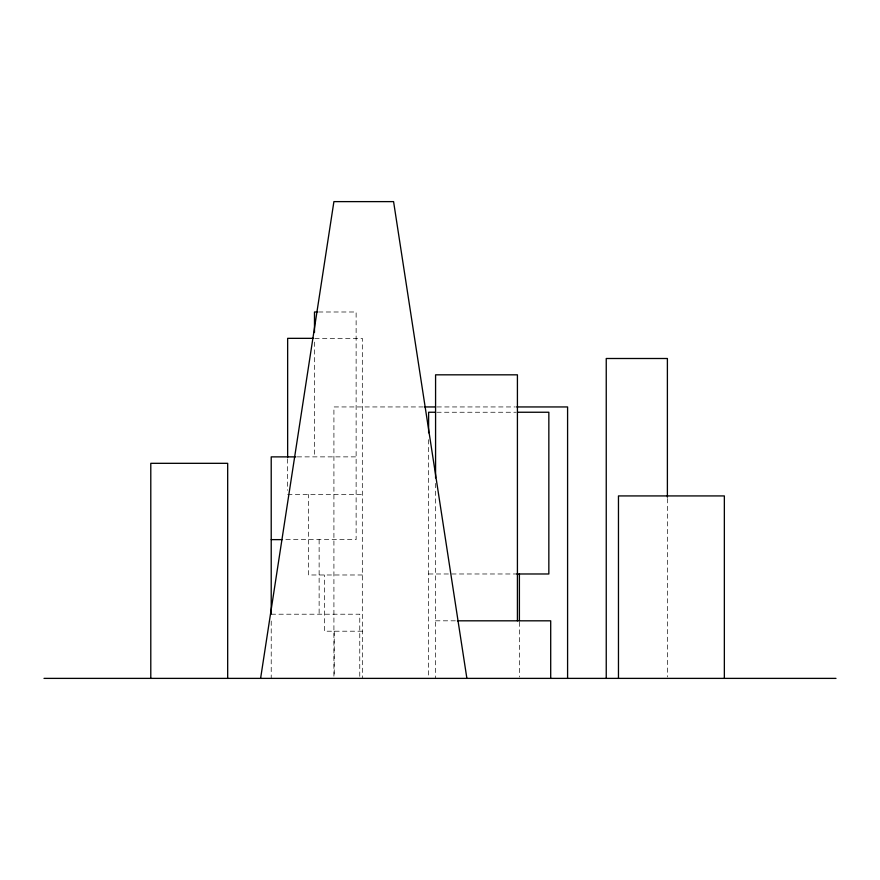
<?xml version="1.0" encoding="UTF-8"?>
<svg xmlns="http://www.w3.org/2000/svg" width="880" height="880" viewBox="0 0 880 880"><rect width="100%" height="100%" fill="white"/><g stroke="black" fill="none" stroke-linecap="round" stroke-linejoin="round"><path stroke-width="0.66" stroke-dasharray="4.4 3.3" d="M318.516 311.993L356.125 311.993L356.125 539.627L283.536 539.627M314.798 338.338L362.318 338.338L362.318 678.381M423.258 406.945L333.916 406.945L333.916 677.006M437.008 406.945L515.35 406.945M436.81 412.247L516.054 412.247M297.242 456.874L356.125 456.874M287.65 494.439L362.318 494.439M428.615 573.98L516.681 573.98M362.318 574.981L308.473 574.981L308.473 494.439M271.216 614.207L359.766 614.207L359.766 677.017M435.578 620.818L456.137 620.818M362.318 631.202L324.346 631.202L324.346 574.981M667.392 498.531L667.392 677.006M519.398 622.061L519.398 677.006M435.578 483.395L435.578 678.381M428.615 439.659L428.615 678.381M334.224 631.202L334.224 677.028M319.132 539.627L319.132 614.207M314.49 342.067L314.49 456.874M287.65 458.843L287.65 490.336M271.216 621.038L271.216 678.381"/><path stroke-width="1.32" d="M260.601 678.381L333.905 201.619L393.58 201.619L466.884 678.381M317.174 311.993L314.49 311.993L314.49 332.497M313.445 338.338L287.65 338.338L287.65 457.468M424.633 406.945L435.633 406.945M516.725 406.945L567.589 406.945L567.589 678.381M435.446 412.247L428.615 412.247L428.615 432.806M517.418 412.247L548.845 412.247L548.845 573.98L516.681 573.98M295.867 456.874L271.216 456.874L271.216 614.207M271.216 539.627L282.172 539.627M457.402 620.818L550.704 620.818L550.704 678.381M44 678.381L836 678.381M724.35 678.381L724.35 495.924L618.464 495.924L618.464 678.381M667.392 497.156L667.392 358.501L606.243 358.501L606.243 678.381M519.398 573.98L519.398 620.686M517.418 620.818L517.418 374.825L435.578 374.825L435.578 477.895M227.678 678.381L227.678 463.32L150.788 463.32L150.788 678.381"/></g></svg>
